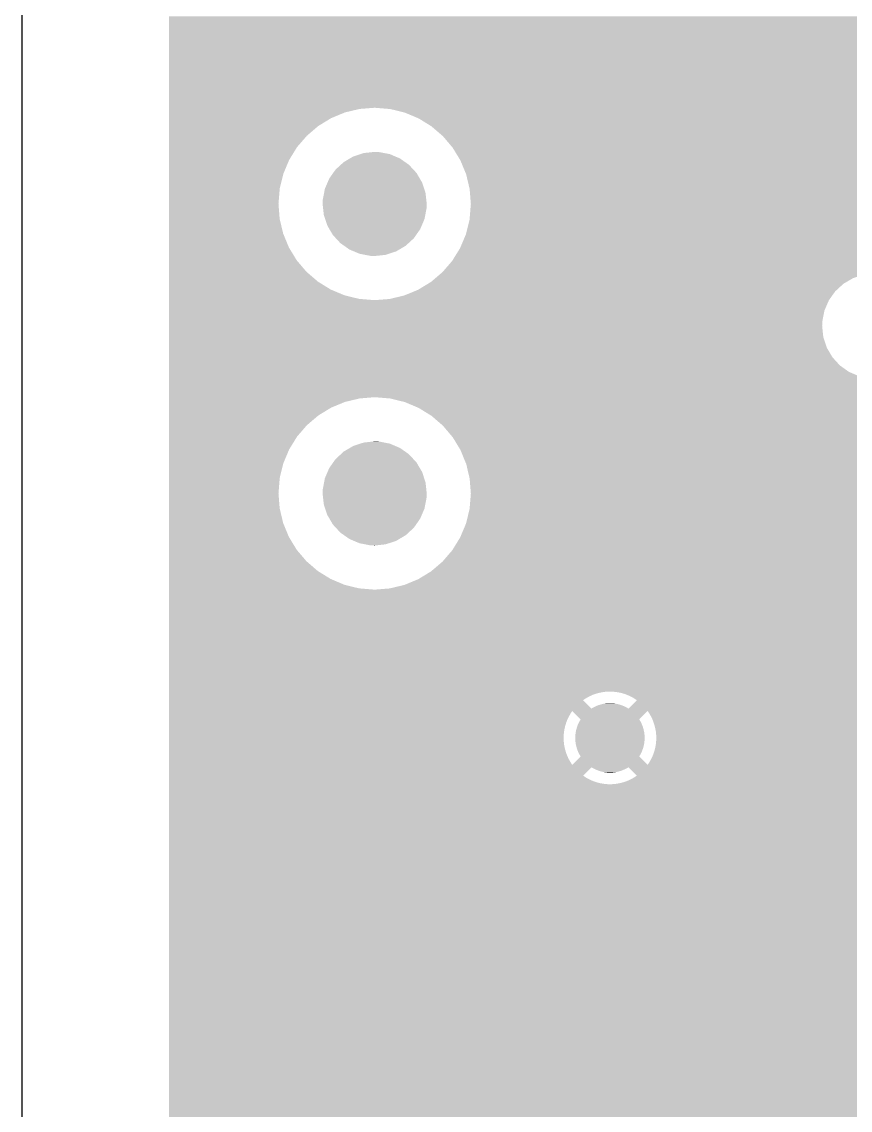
# Model space of a CAD drawing. Extents: x 295 to 953, y 10 to 290.
# Drawn here: x 580.48 to 594.79, y 214.45 to 233.24 of the extents above; entities that cross this region are included whole.
import ezdxf

# ---------------------------------------------------------------- set-up
doc = ezdxf.new("R2010")
doc.units = 0
doc.header["$LTSCALE"] = 5
doc.header["$MEASUREMENT"] = 0
doc.layers.add('FROMC1', color=7, linetype='CONTINUOUS')

msp = doc.modelspace()

# ---------------------------------------------------------------- linework, layer by layer
at = {"layer": 'FROMC1'}
msp.add_line((580.478, 263.995), (580.478, 75.999), dxfattribs=at)
msp.add_line((580.478, 263.995), (580.478, 75.999), dxfattribs=at)
for points in [[(583.018, 233.148), (583.018, 233.336), (604.466, 233.148), (604.503, 233.336)], [(583.018, 233.068), (583.018, 233.148), (604.463, 233.068), (604.466, 233.148)], [(583.018, 232.877), (583.018, 233.068), (604.483, 232.877), (604.463, 233.068)], [(583.018, 232.695), (583.018, 232.877), (604.543, 232.695), (604.483, 232.877)], [(583.018, 232.53), (583.018, 232.695), (604.64, 232.53), (604.543, 232.695)], [(583.018, 232.388), (583.018, 232.53), (604.769, 232.388), (604.64, 232.53)], [(583.018, 232.277), (583.018, 232.388), (604.925, 232.277), (604.769, 232.388)], [(583.018, 232.202), (583.018, 232.277), (605.102, 232.202), (604.925, 232.277)], [(583.018, 232.165), (583.018, 232.202), (605.29, 232.165), (605.102, 232.202)], [(583.018, 232.161), (583.018, 232.165), (605.37, 232.161), (605.29, 232.165)], [(583.018, 232.09), (583.018, 232.161), (647.026, 232.09), (647.026, 232.161)], [(583.018, 232.087), (583.018, 232.09), (611.518, 232.087), (611.575, 232.09)], [(583.018, 232.079), (583.018, 232.087), (611.462, 232.079), (611.518, 232.087)], [(583.018, 232.068), (583.018, 232.079), (611.406, 232.068), (611.462, 232.079)], [(583.018, 232.053), (583.018, 232.068), (611.351, 232.053), (611.406, 232.068)], [(583.018, 232.034), (583.018, 232.053), (611.297, 232.034), (611.351, 232.053)], [(583.018, 232.011), (583.018, 232.034), (611.245, 232.011), (611.297, 232.034)], [(583.018, 231.984), (583.018, 232.011), (611.194, 231.984), (611.245, 232.011)], [(583.018, 231.954), (583.018, 231.984), (611.146, 231.954), (611.194, 231.984)], [(583.018, 231.943), (583.018, 231.954), (611.13, 231.943), (611.146, 231.954)], [(583.018, 231.923), (583.018, 231.943), (597.051, 231.923), (597.242, 231.943)], [(583.018, 231.863), (583.018, 231.923), (596.869, 231.863), (597.051, 231.923)], [(583.018, 231.766), (583.018, 231.863), (596.703, 231.766), (596.869, 231.863)], [(583.018, 231.757), (583.018, 231.766), (596.694, 231.757), (596.703, 231.766)], [(583.018, 231.737), (583.018, 231.757), (586.315, 231.737), (586.574, 231.757)], [(586.843, 231.735), (586.574, 231.757), (596.67, 231.735), (596.694, 231.757)], [(583.018, 231.677), (583.018, 231.737), (586.062, 231.677), (586.315, 231.737)], [(583.018, 231.578), (583.018, 231.677), (585.822, 231.578), (586.062, 231.677)], [(583.018, 231.443), (583.018, 231.578), (585.601, 231.443), (585.822, 231.578)], [(587.095, 231.673), (586.843, 231.735), (596.603, 231.673), (596.67, 231.735)], [(587.183, 231.636), (587.095, 231.673), (596.562, 231.636), (596.603, 231.673)], [(587.334, 231.573), (587.183, 231.636), (596.517, 231.573), (596.562, 231.636)], [(587.484, 231.48), (587.334, 231.573), (596.451, 231.48), (596.517, 231.573)], [(583.018, 231.274), (583.018, 231.443), (585.403, 231.274), (585.601, 231.443)], [(587.555, 231.436), (587.484, 231.48), (596.432, 231.436), (596.451, 231.48)], [(587.709, 231.304), (587.555, 231.436), (596.375, 231.304), (596.432, 231.436)], [(583.018, 231.078), (583.018, 231.274), (585.233, 231.078), (585.403, 231.274)], [(587.752, 231.267), (587.709, 231.304), (596.368, 231.267), (596.375, 231.304)], [(587.88, 231.116), (587.752, 231.267), (596.338, 231.116), (596.368, 231.267)], [(583.018, 230.857), (583.018, 231.078), (585.097, 230.857), (585.233, 231.078)], [(586.384, 230.975), (586.545, 230.992), (586.738, 230.975), (586.647, 230.992)], [(586.545, 230.992), (586.574, 230.995), (586.647, 230.992), (586.574, 230.995)], [(587.92, 231.069), (587.88, 231.116), (596.336, 231.069), (596.338, 231.116)], [(587.94, 231.036), (587.92, 231.069), (596.335, 231.036), (596.336, 231.069)], [(588.055, 230.848), (587.94, 231.036), (596.355, 230.848), (596.335, 231.036)], [(583.018, 230.617), (583.018, 230.857), (584.996, 230.617), (585.097, 230.857)], [(585.988, 230.772), (586.038, 230.818), (587.166, 230.772), (587.101, 230.818)], [(586.038, 230.818), (586.146, 230.882), (587.101, 230.818), (587.01, 230.882)], [(586.146, 230.882), (586.202, 230.915), (587.01, 230.882), (586.932, 230.915)], [(586.202, 230.915), (586.328, 230.957), (586.932, 230.915), (586.835, 230.957)], [(586.328, 230.957), (586.384, 230.975), (586.835, 230.957), (586.738, 230.975)], [(588.056, 230.845), (588.055, 230.848), (596.355, 230.845), (596.355, 230.848)], [(588.131, 230.663), (588.056, 230.845), (596.415, 230.663), (596.355, 230.845)], [(583.018, 230.365), (583.018, 230.617), (584.934, 230.365), (584.996, 230.617)], [(585.788, 230.533), (585.857, 230.632), (587.354, 230.533), (587.296, 230.632)], [(585.857, 230.632), (585.898, 230.689), (587.296, 230.632), (587.243, 230.689)], [(585.898, 230.689), (585.988, 230.772), (587.243, 230.689), (587.166, 230.772)], [(588.154, 230.608), (588.131, 230.663), (596.448, 230.608), (596.415, 230.663)], [(585.713, 230.357), (585.76, 230.467), (587.429, 230.357), (587.393, 230.467)], [(585.76, 230.467), (585.788, 230.533), (587.393, 230.467), (587.354, 230.533)], [(588.18, 230.498), (588.154, 230.608), (596.512, 230.498), (596.448, 230.608)], [(588.214, 230.356), (588.18, 230.498), (596.641, 230.356), (596.512, 230.498)], [(583.018, 230.096), (583.018, 230.365), (584.912, 230.096), (584.934, 230.365)], [(585.677, 230.17), (585.7, 230.286), (587.465, 230.17), (587.452, 230.286)], [(585.7, 230.286), (585.713, 230.357), (587.452, 230.286), (587.429, 230.357)], [(588.214, 230.355), (588.214, 230.356), (596.643, 230.355), (596.641, 230.356)], [(588.223, 230.245), (588.214, 230.355), (596.797, 230.245), (596.643, 230.355)], [(588.229, 230.17), (588.223, 230.245), (596.974, 230.17), (596.797, 230.245)], [(583.018, 229.837), (583.018, 230.096), (584.933, 229.837), (584.912, 230.096)], [(585.674, 230.096), (585.677, 230.17), (587.473, 230.096), (587.465, 230.17)], [(585.682, 230.023), (585.674, 230.096), (587.47, 230.023), (587.473, 230.096)], [(588.228, 230.019), (588.235, 230.096), (605.049, 230.019), (604.972, 230.096)], [(588.232, 230.133), (588.229, 230.17), (597.162, 230.133), (596.974, 230.17)], [(588.232, 230.129), (588.232, 230.133), (597.242, 230.129), (597.162, 230.133)], [(588.235, 230.096), (588.232, 230.129), (604.972, 230.096), (604.939, 230.129)], [(585.695, 229.906), (585.682, 230.023), (587.448, 229.906), (587.47, 230.023)], [(585.718, 229.835), (585.695, 229.906), (587.434, 229.835), (587.448, 229.906)], [(588.213, 229.828), (588.217, 229.879), (604.634, 229.828), (604.659, 229.879)], [(588.217, 229.879), (588.221, 229.929), (604.659, 229.879), (604.687, 229.929)], [(588.221, 229.929), (588.225, 229.977), (604.687, 229.929), (604.718, 229.977)], [(588.225, 229.977), (588.228, 230.019), (620.723, 229.977), (620.719, 230.019)], [(588.228, 230.019), (588.228, 230.019), (605.05, 230.019), (605.049, 230.019)], [(583.018, 229.585), (583.018, 229.837), (584.993, 229.585), (584.933, 229.837)], [(585.755, 229.725), (585.718, 229.835), (587.387, 229.725), (587.434, 229.835)], [(585.793, 229.659), (585.755, 229.725), (587.359, 229.659), (587.387, 229.725)], [(588.173, 229.665), (588.186, 229.72), (604.584, 229.665), (604.597, 229.72)], [(588.186, 229.72), (588.2, 229.775), (604.597, 229.72), (604.614, 229.775)], [(588.2, 229.775), (588.213, 229.827), (604.614, 229.775), (604.634, 229.827)], [(588.213, 229.827), (588.213, 229.828), (604.634, 229.827), (604.634, 229.828)], [(583.018, 229.345), (583.018, 229.585), (585.092, 229.345), (584.993, 229.585)], [(585.851, 229.561), (585.793, 229.659), (587.29, 229.561), (587.359, 229.659)], [(585.904, 229.503), (585.851, 229.561), (587.25, 229.503), (587.29, 229.561)], [(585.981, 229.42), (585.904, 229.503), (587.159, 229.42), (587.25, 229.503)], [(588.093, 229.438), (588.117, 229.494), (604.573, 229.438), (604.57, 229.494)], [(588.117, 229.494), (588.141, 229.551), (604.57, 229.494), (604.57, 229.551)], [(588.141, 229.551), (588.151, 229.575), (604.57, 229.551), (604.572, 229.575)], [(588.151, 229.575), (588.159, 229.608), (604.572, 229.575), (604.575, 229.608)], [(588.159, 229.608), (588.173, 229.665), (604.575, 229.608), (604.584, 229.665)], [(583.018, 229.123), (583.018, 229.345), (585.227, 229.123), (585.092, 229.345)], [(586.046, 229.374), (585.981, 229.42), (587.109, 229.374), (587.159, 229.42)], [(586.137, 229.31), (586.046, 229.374), (587.001, 229.31), (587.109, 229.374)], [(586.215, 229.277), (586.137, 229.31), (586.945, 229.277), (587.001, 229.31)], [(588.01, 229.27), (588.044, 229.325), (604.607, 229.27), (604.592, 229.325)], [(588.044, 229.325), (588.05, 229.336), (604.592, 229.325), (604.589, 229.336)], [(588.05, 229.336), (588.069, 229.381), (604.589, 229.336), (604.58, 229.381)], [(588.069, 229.381), (588.093, 229.438), (604.58, 229.381), (604.573, 229.438)], [(583.018, 228.925), (583.018, 229.123), (585.395, 228.925), (585.227, 229.123)], [(586.312, 229.236), (586.215, 229.277), (586.819, 229.236), (586.945, 229.277)], [(586.409, 229.217), (586.312, 229.236), (586.763, 229.217), (586.819, 229.236)], [(586.5, 229.2), (586.409, 229.217), (586.602, 229.2), (586.763, 229.217)], [(586.574, 229.197), (586.5, 229.2), (586.574, 229.197), (586.602, 229.2)], [(587.871, 229.065), (587.913, 229.114), (604.706, 229.065), (604.676, 229.114)], [(587.913, 229.114), (587.914, 229.115), (604.676, 229.114), (604.675, 229.115)], [(587.914, 229.115), (587.944, 229.164), (604.675, 229.115), (604.649, 229.164)], [(587.944, 229.164), (587.977, 229.217), (604.649, 229.164), (604.626, 229.217)], [(587.977, 229.217), (588.01, 229.27), (604.626, 229.217), (604.607, 229.27)], [(583.018, 228.756), (583.018, 228.925), (585.592, 228.756), (585.395, 228.925)], [(587.744, 228.918), (587.819, 229.005), (604.962, 228.918), (605.049, 229.005)], [(587.819, 229.005), (587.856, 229.047), (647.026, 229.005), (647.026, 229.047)], [(587.819, 229.005), (587.819, 229.005), (605.049, 229.005), (605.05, 229.005)], [(587.856, 229.047), (587.871, 229.065), (604.718, 229.047), (604.706, 229.065)], [(583.018, 228.619), (583.018, 228.756), (585.813, 228.619), (585.592, 228.756)], [(587.494, 228.718), (587.547, 228.75), (594.671, 228.718), (594.726, 228.75)], [(587.547, 228.75), (587.623, 228.815), (594.726, 228.75), (594.837, 228.815)], [(587.623, 228.815), (587.693, 228.875), (594.837, 228.815), (595.019, 228.875)], [(587.693, 228.875), (587.717, 228.895), (595.019, 228.875), (595.21, 228.895)], [(587.717, 228.895), (587.744, 228.918), (604.939, 228.895), (604.962, 228.918)], [(583.018, 228.519), (583.018, 228.619), (586.052, 228.519), (585.813, 228.619)], [(587.085, 228.516), (587.261, 228.588), (594.478, 228.516), (594.53, 228.588)], [(587.261, 228.588), (587.325, 228.615), (594.53, 228.588), (594.559, 228.615)], [(587.325, 228.615), (587.494, 228.718), (594.559, 228.615), (594.671, 228.718)], [(583.018, 228.457), (583.018, 228.519), (586.304, 228.457), (586.052, 228.519)], [(583.018, 228.435), (583.018, 228.457), (586.574, 228.435), (586.304, 228.457)], [(583.018, 228.432), (583.018, 228.435), (594.419, 228.432), (594.421, 228.435)], [(583.018, 228.256), (583.018, 228.432), (594.343, 228.256), (594.419, 228.432)], [(586.574, 228.435), (586.832, 228.455), (594.421, 228.435), (594.435, 228.455)], [(586.832, 228.455), (587.085, 228.516), (594.435, 228.455), (594.478, 228.516)], [(583.018, 228.068), (583.018, 228.256), (594.306, 228.068), (594.343, 228.256)], [(583.018, 227.988), (583.018, 228.068), (594.303, 227.988), (594.306, 228.068)], [(583.018, 227.797), (583.018, 227.988), (594.323, 227.797), (594.303, 227.988)], [(583.018, 227.615), (583.018, 227.797), (594.383, 227.615), (594.323, 227.797)], [(583.018, 227.45), (583.018, 227.615), (594.48, 227.45), (594.383, 227.615)], [(583.018, 227.308), (583.018, 227.45), (594.609, 227.308), (594.48, 227.45)], [(583.018, 227.197), (583.018, 227.308), (594.765, 227.197), (594.609, 227.308)], [(583.018, 227.122), (583.018, 227.197), (594.942, 227.122), (594.765, 227.197)], [(583.018, 227.085), (583.018, 227.122), (595.13, 227.085), (594.942, 227.122)], [(583.018, 227.081), (583.018, 227.085), (595.21, 227.081), (595.13, 227.085)], [(583.018, 227.064), (583.018, 227.081), (604.69, 227.064), (604.708, 227.081)], [(583.018, 226.908), (583.018, 227.064), (604.579, 226.908), (604.69, 227.064)], [(583.018, 226.759), (583.018, 226.908), (604.515, 226.759), (604.579, 226.908)], [(583.018, 226.738), (583.018, 226.759), (586.315, 226.738), (586.574, 226.759)], [(583.018, 226.678), (583.018, 226.738), (586.062, 226.678), (586.315, 226.738)], [(583.018, 226.579), (583.018, 226.678), (585.822, 226.579), (586.062, 226.678)], [(586.843, 226.737), (586.574, 226.759), (604.505, 226.737), (604.515, 226.759)], [(586.862, 226.732), (586.843, 226.737), (604.503, 226.732), (604.505, 226.737)], [(587.095, 226.675), (586.862, 226.732), (604.492, 226.675), (604.503, 226.732)], [(587.334, 226.574), (587.095, 226.675), (604.472, 226.574), (604.492, 226.675)], [(583.018, 226.444), (583.018, 226.579), (585.601, 226.444), (585.822, 226.579)], [(587.383, 226.544), (587.334, 226.574), (604.466, 226.544), (604.472, 226.574)], [(587.512, 226.464), (587.383, 226.544), (604.463, 226.464), (604.466, 226.544)], [(583.018, 226.276), (583.018, 226.444), (585.403, 226.276), (585.601, 226.444)], [(587.555, 226.438), (587.512, 226.464), (604.466, 226.438), (604.463, 226.464)], [(587.746, 226.273), (587.555, 226.438), (604.483, 226.273), (604.466, 226.438)], [(583.018, 226.079), (583.018, 226.276), (585.233, 226.079), (585.403, 226.276)], [(587.752, 226.268), (587.746, 226.273), (604.485, 226.268), (604.483, 226.273)], [(587.902, 226.091), (587.752, 226.268), (604.543, 226.091), (604.485, 226.268)], [(583.018, 225.858), (583.018, 226.079), (585.097, 225.858), (585.233, 226.079)], [(586.146, 225.883), (586.202, 225.916), (587.01, 225.883), (586.932, 225.916)], [(586.202, 225.916), (586.328, 225.958), (586.932, 225.916), (586.835, 225.958)], [(586.328, 225.958), (586.384, 225.976), (586.835, 225.958), (586.738, 225.976)], [(586.384, 225.976), (586.545, 225.994), (586.738, 225.976), (586.647, 225.994)], [(586.545, 225.994), (586.574, 225.997), (586.647, 225.994), (586.574, 225.997)], [(587.92, 226.071), (587.902, 226.091), (604.555, 226.071), (604.543, 226.091)], [(588.008, 225.926), (587.92, 226.071), (604.64, 225.926), (604.555, 226.071)], [(588.055, 225.849), (588.008, 225.926), (604.71, 225.849), (604.64, 225.926)], [(583.018, 225.619), (583.018, 225.858), (584.996, 225.619), (585.097, 225.858)], [(585.898, 225.69), (585.988, 225.773), (587.243, 225.69), (587.166, 225.773)], [(585.988, 225.773), (586.038, 225.82), (587.166, 225.773), (587.101, 225.82)], [(586.038, 225.82), (586.146, 225.883), (587.101, 225.82), (587.01, 225.883)], [(588.082, 225.784), (588.055, 225.849), (604.769, 225.784), (604.71, 225.849)], [(588.127, 225.673), (588.082, 225.784), (604.925, 225.673), (604.769, 225.784)], [(583.018, 225.367), (583.018, 225.619), (584.934, 225.367), (584.996, 225.619)], [(585.788, 225.534), (585.857, 225.633), (587.354, 225.534), (587.296, 225.633)], [(585.857, 225.633), (585.898, 225.69), (587.296, 225.633), (587.243, 225.69)], [(588.154, 225.609), (588.127, 225.673), (605.076, 225.609), (604.925, 225.673)], [(588.157, 225.598), (588.154, 225.609), (605.102, 225.598), (605.076, 225.609)], [(588.166, 225.561), (588.157, 225.598), (605.29, 225.561), (605.102, 225.598)], [(588.166, 225.557), (588.166, 225.561), (605.37, 225.557), (605.29, 225.561)], [(588.214, 225.356), (588.166, 225.557), (614.006, 225.356), (614.006, 225.557)], [(583.018, 225.097), (583.018, 225.367), (584.912, 225.097), (584.934, 225.367)], [(585.7, 225.287), (585.713, 225.359), (587.452, 225.287), (587.429, 225.359)], [(585.713, 225.359), (585.76, 225.469), (587.429, 225.359), (587.393, 225.469)], [(585.76, 225.469), (585.788, 225.534), (587.393, 225.469), (587.354, 225.534)], [(588.235, 225.097), (588.214, 225.356), (614.006, 225.097), (614.006, 225.356)], [(585.674, 225.097), (585.677, 225.171), (587.473, 225.097), (587.465, 225.171)], [(585.677, 225.171), (585.7, 225.287), (587.465, 225.171), (587.452, 225.287)], [(583.018, 224.839), (583.018, 225.097), (584.933, 224.839), (584.912, 225.097)], [(585.682, 225.024), (585.674, 225.097), (587.47, 225.024), (587.473, 225.097)], [(585.695, 224.908), (585.682, 225.024), (587.448, 224.908), (587.47, 225.024)], [(588.213, 224.828), (588.235, 225.097), (614.006, 224.828), (614.006, 225.097)], [(583.018, 224.586), (583.018, 224.839), (584.993, 224.586), (584.933, 224.839)], [(585.718, 224.836), (585.695, 224.908), (587.434, 224.836), (587.448, 224.908)], [(585.755, 224.726), (585.718, 224.836), (587.387, 224.726), (587.434, 224.836)], [(588.151, 224.576), (588.213, 224.828), (614.006, 224.576), (614.006, 224.828)], [(585.793, 224.661), (585.755, 224.726), (587.359, 224.661), (587.387, 224.726)], [(585.851, 224.562), (585.793, 224.661), (587.29, 224.562), (587.359, 224.661)], [(583.018, 224.346), (583.018, 224.586), (585.092, 224.346), (584.993, 224.586)], [(585.904, 224.505), (585.851, 224.562), (587.25, 224.505), (587.29, 224.562)], [(585.981, 224.421), (585.904, 224.505), (587.159, 224.421), (587.25, 224.505)], [(586.046, 224.375), (585.981, 224.421), (587.109, 224.375), (587.159, 224.421)], [(588.05, 224.337), (588.151, 224.576), (614.006, 224.337), (614.006, 224.576)], [(583.018, 224.124), (583.018, 224.346), (585.227, 224.124), (585.092, 224.346)], [(586.137, 224.312), (586.046, 224.375), (587.001, 224.312), (587.109, 224.375)], [(586.215, 224.278), (586.137, 224.312), (586.945, 224.278), (587.001, 224.312)], [(586.312, 224.237), (586.215, 224.278), (586.819, 224.237), (586.945, 224.278)], [(586.409, 224.219), (586.312, 224.237), (586.763, 224.219), (586.819, 224.237)], [(587.914, 224.116), (588.05, 224.337), (614.006, 224.116), (614.006, 224.337)], [(583.018, 223.927), (583.018, 224.124), (585.395, 223.927), (585.227, 224.124)], [(586.5, 224.201), (586.409, 224.219), (586.602, 224.201), (586.763, 224.219)], [(586.574, 224.198), (586.5, 224.201), (586.574, 224.198), (586.602, 224.201)], [(587.744, 223.919), (587.914, 224.116), (614.006, 223.919), (614.006, 224.116)], [(583.018, 223.757), (583.018, 223.927), (585.592, 223.757), (585.395, 223.927)], [(587.547, 223.751), (587.744, 223.919), (614.006, 223.751), (614.006, 223.919)], [(583.018, 223.621), (583.018, 223.757), (585.813, 223.621), (585.592, 223.757)], [(587.325, 223.616), (587.547, 223.751), (614.006, 223.616), (614.006, 223.751)], [(583.018, 223.52), (583.018, 223.621), (586.052, 223.52), (585.813, 223.621)], [(583.018, 223.458), (583.018, 223.52), (586.304, 223.458), (586.052, 223.52)], [(586.832, 223.457), (587.085, 223.517), (614.006, 223.457), (614.006, 223.517)], [(587.085, 223.517), (587.325, 223.616), (614.006, 223.517), (614.006, 223.616)], [(583.018, 223.436), (583.018, 223.458), (586.574, 223.436), (586.304, 223.458)], [(583.018, 221.676), (583.018, 223.436), (614.006, 221.676), (614.006, 223.436)], [(586.574, 223.436), (586.832, 223.457), (614.006, 223.436), (614.006, 223.457)], [(583.018, 221.673), (583.018, 221.676), (590.563, 221.673), (590.62, 221.676)], [(583.018, 221.665), (583.018, 221.673), (590.507, 221.665), (590.563, 221.673)], [(583.018, 221.654), (583.018, 221.665), (590.451, 221.654), (590.507, 221.665)], [(583.018, 221.639), (583.018, 221.654), (590.396, 221.639), (590.451, 221.654)], [(583.018, 221.62), (583.018, 221.639), (590.342, 221.62), (590.396, 221.639)], [(583.018, 221.597), (583.018, 221.62), (590.29, 221.597), (590.342, 221.62)], [(583.018, 221.57), (583.018, 221.597), (590.239, 221.57), (590.29, 221.597)], [(590.677, 221.675), (590.62, 221.676), (614.006, 221.675), (614.006, 221.676)], [(590.734, 221.67), (590.677, 221.675), (614.006, 221.67), (614.006, 221.675)], [(590.79, 221.661), (590.734, 221.67), (614.006, 221.661), (614.006, 221.67)], [(590.846, 221.649), (590.79, 221.661), (614.006, 221.649), (614.006, 221.661)], [(590.9, 221.632), (590.846, 221.649), (614.006, 221.632), (614.006, 221.649)], [(590.953, 221.611), (590.9, 221.632), (614.006, 221.611), (614.006, 221.632)], [(591.005, 221.587), (590.953, 221.611), (614.006, 221.587), (614.006, 221.611)], [(583.018, 221.54), (583.018, 221.57), (590.191, 221.54), (590.239, 221.57)], [(583.018, 221.527), (583.018, 221.54), (590.173, 221.527), (590.191, 221.54)], [(583.018, 221.383), (583.018, 221.527), (590.317, 221.383), (590.173, 221.527)], [(590.346, 221.4), (590.361, 221.407), (590.928, 221.4), (590.915, 221.407)], [(590.361, 221.407), (590.39, 221.422), (590.915, 221.407), (590.884, 221.422)], [(590.39, 221.422), (590.406, 221.428), (590.884, 221.422), (590.87, 221.428)], [(590.406, 221.428), (590.436, 221.441), (590.87, 221.428), (590.838, 221.441)], [(590.436, 221.441), (590.453, 221.446), (590.838, 221.441), (590.824, 221.446)], [(590.453, 221.446), (590.483, 221.455), (590.824, 221.446), (590.79, 221.455)], [(590.483, 221.455), (590.501, 221.459), (590.79, 221.455), (590.776, 221.459)], [(590.501, 221.459), (590.531, 221.466), (590.776, 221.459), (590.741, 221.466)], [(590.531, 221.466), (590.55, 221.469), (590.741, 221.466), (590.728, 221.469)], [(590.55, 221.469), (590.58, 221.473), (590.728, 221.469), (590.691, 221.473)], [(590.58, 221.473), (590.604, 221.474), (590.691, 221.473), (590.679, 221.474)], [(590.604, 221.474), (590.63, 221.475), (590.679, 221.474), (590.63, 221.475)], [(590.958, 221.383), (591.102, 221.527), (614.006, 221.383), (614.006, 221.527)], [(591.055, 221.559), (591.005, 221.587), (614.006, 221.559), (614.006, 221.587)], [(591.102, 221.527), (591.055, 221.559), (614.006, 221.527), (614.006, 221.559)], [(583.018, 221.341), (583.018, 221.383), (614.006, 221.341), (614.006, 221.383)], [(583.018, 221.383), (583.018, 221.383), (590.318, 221.383), (590.317, 221.383)], [(583.018, 221.293), (583.018, 221.341), (589.955, 221.293), (589.986, 221.341)], [(583.018, 221.243), (583.018, 221.293), (589.927, 221.243), (589.955, 221.293)], [(583.018, 221.192), (583.018, 221.243), (589.902, 221.192), (589.927, 221.243)], [(590.131, 221.196), (589.986, 221.341), (591.144, 221.196), (591.289, 221.341)], [(590.318, 221.383), (590.346, 221.4), (590.958, 221.383), (590.928, 221.4)], [(591.311, 221.308), (591.289, 221.341), (614.006, 221.308), (614.006, 221.341)], [(591.331, 221.275), (591.311, 221.308), (614.006, 221.275), (614.006, 221.308)], [(591.34, 221.259), (591.331, 221.275), (600.647, 221.259), (600.798, 221.275)], [(591.342, 221.255), (591.34, 221.259), (600.607, 221.255), (600.647, 221.259)], [(591.366, 221.208), (591.342, 221.255), (600.465, 221.208), (600.607, 221.255)], [(583.018, 221.139), (583.018, 221.192), (589.882, 221.139), (589.902, 221.192)], [(583.018, 221.084), (583.018, 221.139), (589.865, 221.084), (589.882, 221.139)], [(583.018, 221.029), (583.018, 221.084), (589.852, 221.029), (589.865, 221.084)], [(583.018, 220.972), (583.018, 221.029), (589.843, 220.972), (589.852, 221.029)], [(590.057, 221.023), (590.068, 221.062), (591.219, 221.023), (591.207, 221.062)], [(590.068, 221.062), (590.071, 221.07), (591.207, 221.062), (591.205, 221.07)], [(590.071, 221.07), (590.085, 221.109), (591.205, 221.07), (591.19, 221.109)], [(590.085, 221.109), (590.089, 221.116), (591.19, 221.109), (591.187, 221.116)], [(590.089, 221.116), (590.106, 221.153), (591.187, 221.116), (591.169, 221.153)], [(590.106, 221.153), (590.11, 221.16), (591.169, 221.153), (591.165, 221.16)], [(590.11, 221.16), (590.131, 221.196), (591.165, 221.16), (591.144, 221.196)], [(591.371, 221.195), (591.366, 221.208), (600.425, 221.195), (600.465, 221.208)], [(591.387, 221.155), (591.371, 221.195), (600.357, 221.155), (600.425, 221.195)], [(591.405, 221.101), (591.387, 221.155), (600.265, 221.101), (600.357, 221.155)], [(591.406, 221.098), (591.405, 221.101), (600.259, 221.098), (600.265, 221.101)], [(591.419, 221.046), (591.406, 221.098), (600.203, 221.046), (600.259, 221.098)], [(591.43, 220.99), (591.419, 221.046), (600.141, 220.99), (600.203, 221.046)], [(583.018, 220.915), (583.018, 220.972), (589.838, 220.915), (589.843, 220.972)], [(583.018, 220.858), (583.018, 220.915), (589.838, 220.858), (589.838, 220.915)], [(583.018, 220.802), (583.018, 220.858), (589.841, 220.802), (589.838, 220.858)], [(590.038, 220.876), (590.04, 220.917), (591.237, 220.876), (591.235, 220.917)], [(590.04, 220.835), (590.038, 220.876), (591.236, 220.835), (591.237, 220.876)], [(590.04, 220.925), (590.045, 220.966), (591.235, 220.925), (591.23, 220.966)], [(590.04, 220.917), (590.04, 220.925), (591.235, 220.917), (591.235, 220.925)], [(590.045, 220.966), (590.047, 220.974), (591.23, 220.966), (591.229, 220.974)], [(590.047, 220.974), (590.054, 221.015), (591.229, 220.974), (591.22, 221.015)], [(590.054, 221.015), (590.057, 221.023), (591.22, 221.015), (591.219, 221.023)], [(591.432, 220.968), (591.43, 220.99), (600.118, 220.968), (600.141, 220.99)], [(591.436, 220.933), (591.432, 220.968), (600.093, 220.933), (600.118, 220.968)], [(591.438, 220.876), (591.436, 220.933), (600.052, 220.876), (600.093, 220.933)], [(591.437, 220.837), (591.438, 220.876), (600.024, 220.837), (600.052, 220.876)], [(583.018, 220.745), (583.018, 220.802), (589.848, 220.745), (589.841, 220.802)], [(583.018, 220.689), (583.018, 220.745), (589.86, 220.689), (589.848, 220.745)], [(583.018, 220.634), (583.018, 220.689), (589.875, 220.634), (589.86, 220.689)], [(590.04, 220.827), (590.04, 220.835), (591.235, 220.827), (591.236, 220.835)], [(590.045, 220.786), (590.04, 220.827), (591.23, 220.786), (591.235, 220.827)], [(590.046, 220.778), (590.045, 220.786), (591.229, 220.778), (591.23, 220.786)], [(590.055, 220.737), (590.046, 220.778), (591.221, 220.737), (591.229, 220.778)], [(590.056, 220.729), (590.055, 220.737), (591.219, 220.729), (591.221, 220.737)], [(590.068, 220.69), (590.056, 220.729), (591.207, 220.69), (591.219, 220.729)], [(590.07, 220.682), (590.068, 220.69), (591.204, 220.682), (591.207, 220.69)], [(590.085, 220.643), (590.07, 220.682), (591.19, 220.643), (591.204, 220.682)], [(591.4, 220.636), (591.41, 220.668), (599.931, 220.636), (599.945, 220.668)], [(591.41, 220.668), (591.423, 220.723), (599.945, 220.668), (599.969, 220.723)], [(591.423, 220.723), (591.432, 220.78), (599.969, 220.723), (599.993, 220.78)], [(591.432, 220.78), (591.435, 220.812), (599.993, 220.78), (600.007, 220.812)], [(591.435, 220.812), (591.437, 220.837), (600.007, 220.812), (600.024, 220.837)], [(583.018, 220.581), (583.018, 220.634), (589.894, 220.581), (589.875, 220.634)], [(583.018, 220.528), (583.018, 220.581), (589.917, 220.528), (589.894, 220.581)], [(583.018, 220.478), (583.018, 220.528), (589.944, 220.478), (589.917, 220.528)], [(583.018, 220.429), (583.018, 220.478), (589.974, 220.429), (589.944, 220.478)], [(589.986, 220.411), (590.131, 220.556), (591.289, 220.411), (591.144, 220.556)], [(590.088, 220.636), (590.085, 220.643), (591.187, 220.636), (591.19, 220.643)], [(590.106, 220.599), (590.088, 220.636), (591.169, 220.599), (591.187, 220.636)], [(590.11, 220.592), (590.106, 220.599), (591.165, 220.592), (591.169, 220.599)], [(590.131, 220.556), (590.11, 220.592), (591.144, 220.556), (591.165, 220.592)], [(591.32, 220.459), (591.348, 220.509), (599.896, 220.459), (599.906, 220.509)], [(591.348, 220.509), (591.373, 220.56), (599.906, 220.509), (599.916, 220.56)], [(591.373, 220.56), (591.393, 220.613), (599.916, 220.56), (599.927, 220.613)], [(591.393, 220.613), (591.4, 220.636), (599.927, 220.613), (599.931, 220.636)], [(583.018, 220.411), (583.018, 220.429), (589.986, 220.411), (589.974, 220.429)], [(583.018, 220.369), (583.018, 220.411), (599.891, 220.369), (599.893, 220.411)], [(583.018, 220.225), (583.018, 220.369), (590.173, 220.225), (590.317, 220.369)], [(583.018, 220.369), (583.018, 220.369), (590.317, 220.369), (590.318, 220.369)], [(590.347, 220.352), (590.318, 220.369), (590.929, 220.352), (590.958, 220.369)], [(590.36, 220.345), (590.347, 220.352), (590.914, 220.345), (590.929, 220.352)], [(590.391, 220.33), (590.36, 220.345), (590.885, 220.33), (590.914, 220.345)], [(590.405, 220.324), (590.391, 220.33), (590.869, 220.324), (590.885, 220.33)], [(590.437, 220.311), (590.405, 220.324), (590.839, 220.311), (590.869, 220.324)], [(590.451, 220.306), (590.437, 220.311), (590.822, 220.306), (590.839, 220.311)], [(590.485, 220.297), (590.451, 220.306), (590.792, 220.297), (590.822, 220.306)], [(590.499, 220.293), (590.485, 220.297), (590.774, 220.293), (590.792, 220.297)], [(590.534, 220.286), (590.499, 220.293), (590.744, 220.286), (590.774, 220.293)], [(590.547, 220.283), (590.534, 220.286), (590.725, 220.283), (590.744, 220.286)], [(590.584, 220.279), (590.547, 220.283), (590.695, 220.279), (590.725, 220.283)], [(590.596, 220.278), (590.584, 220.279), (590.671, 220.278), (590.695, 220.279)], [(590.645, 220.277), (590.596, 220.278), (590.645, 220.277), (590.671, 220.278)], [(590.959, 220.368), (590.958, 220.369), (599.891, 220.368), (599.891, 220.369)], [(591.102, 220.225), (590.959, 220.368), (599.906, 220.225), (599.891, 220.368)], [(591.289, 220.411), (591.313, 220.448), (599.893, 220.411), (599.894, 220.448)], [(591.313, 220.448), (591.32, 220.459), (599.894, 220.448), (599.896, 220.459)], [(583.018, 220.193), (583.018, 220.225), (590.221, 220.193), (590.173, 220.225)], [(583.018, 220.165), (583.018, 220.193), (590.27, 220.165), (590.221, 220.193)], [(583.018, 220.141), (583.018, 220.165), (590.322, 220.141), (590.27, 220.165)], [(583.018, 220.12), (583.018, 220.141), (590.375, 220.12), (590.322, 220.141)], [(583.018, 220.103), (583.018, 220.12), (590.429, 220.103), (590.375, 220.12)], [(583.018, 220.091), (583.018, 220.103), (590.485, 220.091), (590.429, 220.103)], [(583.018, 220.082), (583.018, 220.091), (590.541, 220.082), (590.485, 220.091)], [(590.769, 220.087), (590.824, 220.098), (599.941, 220.087), (599.937, 220.098)], [(590.824, 220.098), (590.879, 220.113), (599.937, 220.098), (599.932, 220.113)], [(590.879, 220.113), (590.933, 220.132), (599.932, 220.113), (599.926, 220.132)], [(590.933, 220.132), (590.985, 220.155), (599.926, 220.132), (599.918, 220.155)], [(590.985, 220.155), (591.027, 220.177), (599.918, 220.155), (599.911, 220.177)], [(591.027, 220.177), (591.036, 220.182), (599.911, 220.177), (599.911, 220.182)], [(591.036, 220.182), (591.084, 220.212), (599.911, 220.182), (599.907, 220.212)], [(591.084, 220.212), (591.102, 220.225), (599.907, 220.212), (599.906, 220.225)], [(583.018, 220.077), (583.018, 220.082), (590.598, 220.077), (590.541, 220.082)], [(583.018, 220.076), (583.018, 220.077), (590.655, 220.076), (590.598, 220.077)], [(583.018, 219.995), (583.018, 220.076), (599.971, 219.995), (599.944, 220.076)], [(583.018, 219.83), (583.018, 219.995), (600.068, 219.83), (599.971, 219.995)], [(590.655, 220.076), (590.712, 220.079), (599.944, 220.076), (599.943, 220.079)], [(590.712, 220.079), (590.769, 220.087), (599.943, 220.079), (599.941, 220.087)], [(583.018, 219.688), (583.018, 219.83), (600.197, 219.688), (600.068, 219.83)], [(583.018, 219.577), (583.018, 219.688), (600.353, 219.577), (600.197, 219.688)], [(583.018, 219.502), (583.018, 219.577), (600.53, 219.502), (600.353, 219.577)], [(583.018, 219.465), (583.018, 219.502), (600.718, 219.465), (600.53, 219.502)], [(583.018, 219.461), (583.018, 219.465), (600.798, 219.461), (600.718, 219.465)], [(583.018, 218.227), (583.018, 219.461), (614.006, 218.227), (614.006, 219.461)], [(583.018, 218.207), (583.018, 218.227), (600.607, 218.207), (600.798, 218.227)], [(583.018, 218.147), (583.018, 218.207), (600.425, 218.147), (600.607, 218.207)], [(583.018, 218.05), (583.018, 218.147), (600.259, 218.05), (600.425, 218.147)], [(583.018, 217.92), (583.018, 218.05), (600.118, 217.92), (600.259, 218.05)], [(583.018, 217.764), (583.018, 217.92), (600.007, 217.764), (600.118, 217.92)], [(583.018, 217.588), (583.018, 217.764), (599.931, 217.588), (600.007, 217.764)], [(583.018, 217.4), (583.018, 217.588), (599.894, 217.4), (599.931, 217.588)], [(583.018, 217.32), (583.018, 217.4), (599.891, 217.32), (599.894, 217.4)], [(583.018, 217.129), (583.018, 217.32), (599.911, 217.129), (599.891, 217.32)], [(583.018, 216.947), (583.018, 217.129), (599.971, 216.947), (599.911, 217.129)], [(583.018, 216.782), (583.018, 216.947), (600.068, 216.782), (599.971, 216.947)], [(583.018, 216.64), (583.018, 216.782), (600.197, 216.64), (600.068, 216.782)], [(583.018, 216.529), (583.018, 216.64), (600.353, 216.529), (600.197, 216.64)], [(583.018, 216.454), (583.018, 216.529), (600.53, 216.454), (600.353, 216.529)], [(583.018, 216.417), (583.018, 216.454), (600.718, 216.417), (600.53, 216.454)], [(583.018, 216.413), (583.018, 216.417), (600.798, 216.413), (600.718, 216.417)], [(583.018, 215.415), (583.018, 216.413), (614.006, 215.415), (614.006, 216.413)], [(583.018, 215.24), (583.018, 215.415), (614.026, 215.24), (614.006, 215.415)], [(583.018, 215.075), (583.018, 215.24), (614.085, 215.075), (614.026, 215.24)], [(583.018, 214.928), (583.018, 215.075), (614.181, 214.928), (614.085, 215.075)], [(583.018, 214.807), (583.018, 214.928), (614.309, 214.807), (614.181, 214.928)], [(583.018, 214.718), (583.018, 214.807), (614.46, 214.718), (614.309, 214.807)], [(583.018, 214.666), (583.018, 214.718), (614.628, 214.666), (614.46, 214.718)], [(583.018, 214.653), (583.018, 214.666), (614.768, 214.653), (614.628, 214.666)], [(583.018, 214.056), (583.018, 214.653), (641.311, 214.056), (641.311, 214.653)]]:
    msp.add_solid(points, dxfattribs=at)

doc.saveas('drawing.dxf')
